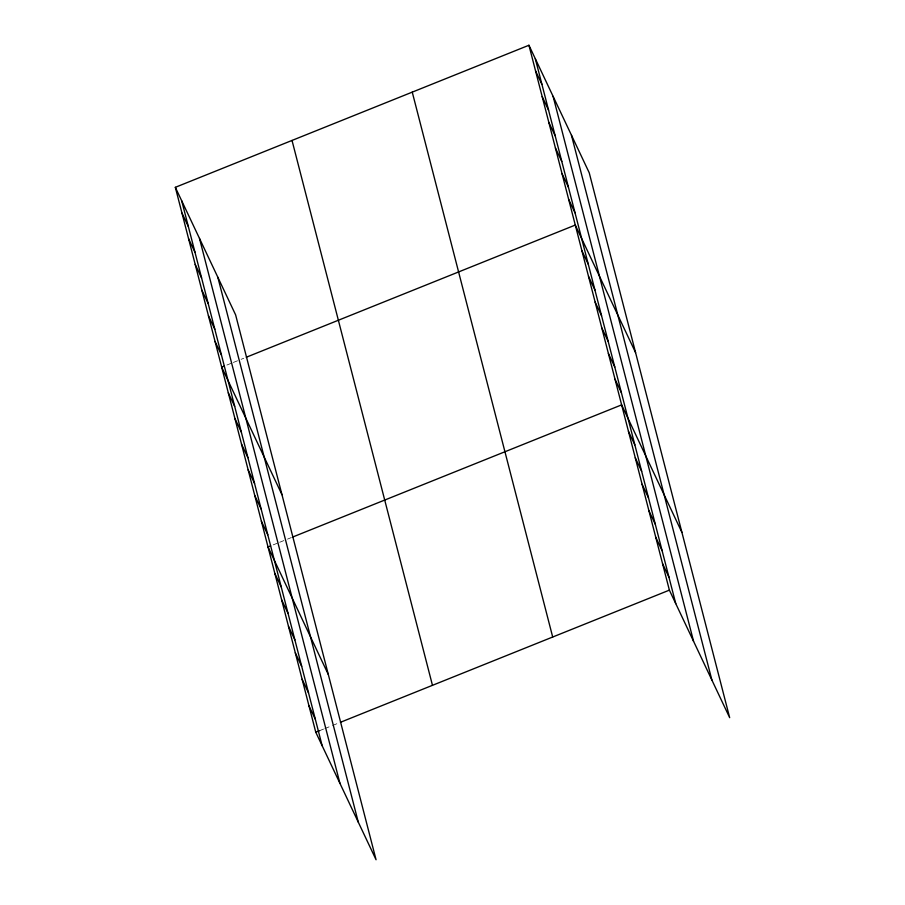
<?xml version="1.0" encoding="UTF-8"?>
<svg xmlns="http://www.w3.org/2000/svg" width="905" height="905" viewBox="0 0 905 905"><rect width="100%" height="100%" fill="white"/><g stroke="black" fill="none" stroke-linecap="round" stroke-linejoin="round"><path stroke-width="0.68" stroke-dasharray="4.53 3.39" d="M226.861 365.054L232.042 362.973M233.343 362.452L239.825 359.839M241.126 359.319L243.717 358.278M273.208 544.867L278.389 542.785M279.69 542.265L286.172 539.652M287.473 539.131L291.353 537.57M319.657 730.652L323.549 729.079M324.85 728.559L331.332 725.957M332.621 725.437L339.103 722.835"/><path stroke-width="1.36" d="M175.332 187.324L235.617 314.861L376.061 859.75L315.766 732.213L175.332 187.324L528.939 45.25L589.234 172.787L729.668 717.676L669.383 590.139L528.939 45.25M224.27 366.095L221.68 367.136L281.964 494.673M246.307 357.237L575.286 225.062L635.57 352.599M270.618 545.907L268.016 546.948L328.311 674.485M292.654 537.05L621.633 404.874L681.918 532.412M315.766 732.213L319.657 730.652M340.404 722.314L669.383 590.139M535.568 70.941L541.948 84.437M542.186 96.62L548.566 110.127M548.803 122.311L555.184 135.807M555.421 148.001L561.801 161.497M562.05 173.692L568.431 187.188M568.668 199.372L575.048 212.879M581.904 250.753L588.284 264.249M588.533 276.444L594.913 289.939M595.151 302.123L601.531 315.619M601.768 327.814L608.149 341.309M608.398 353.504L614.778 367M615.015 379.184L621.396 392.691M628.455 431.346L634.835 444.841M635.276 457.806L641.656 471.301M642.098 484.277L648.478 497.773M648.919 510.737L655.299 524.244M655.74 537.208L662.121 550.704M662.562 563.668L668.942 577.175M181.95 213.014L188.331 226.51M188.568 238.694L194.948 252.201M195.186 264.384L201.566 277.88M201.815 290.075L208.195 303.571M208.433 315.755L214.813 329.262M215.051 341.445L221.431 354.941M228.298 392.827L234.678 406.322M234.915 418.506L241.296 432.013M241.533 444.197L247.913 457.692M248.162 469.887L254.543 483.383M254.78 495.578L261.16 509.074M261.398 521.257L267.778 534.765M274.837 573.419L281.217 586.915M281.659 599.879L288.039 613.375M288.48 626.351L294.86 639.846M295.302 652.81L301.682 666.306M302.123 679.282L308.503 692.778M308.944 705.742L315.325 719.237M571.44 135.15L711.884 680.04M553.113 96.383L693.558 641.272M535.319 58.746L675.764 603.635M412.25 92.129L552.695 637.018M292.021 140.433L432.466 685.323M217.822 277.224L358.267 822.113M199.496 238.456L339.941 783.345M181.713 200.82L322.146 745.709"/></g></svg>
